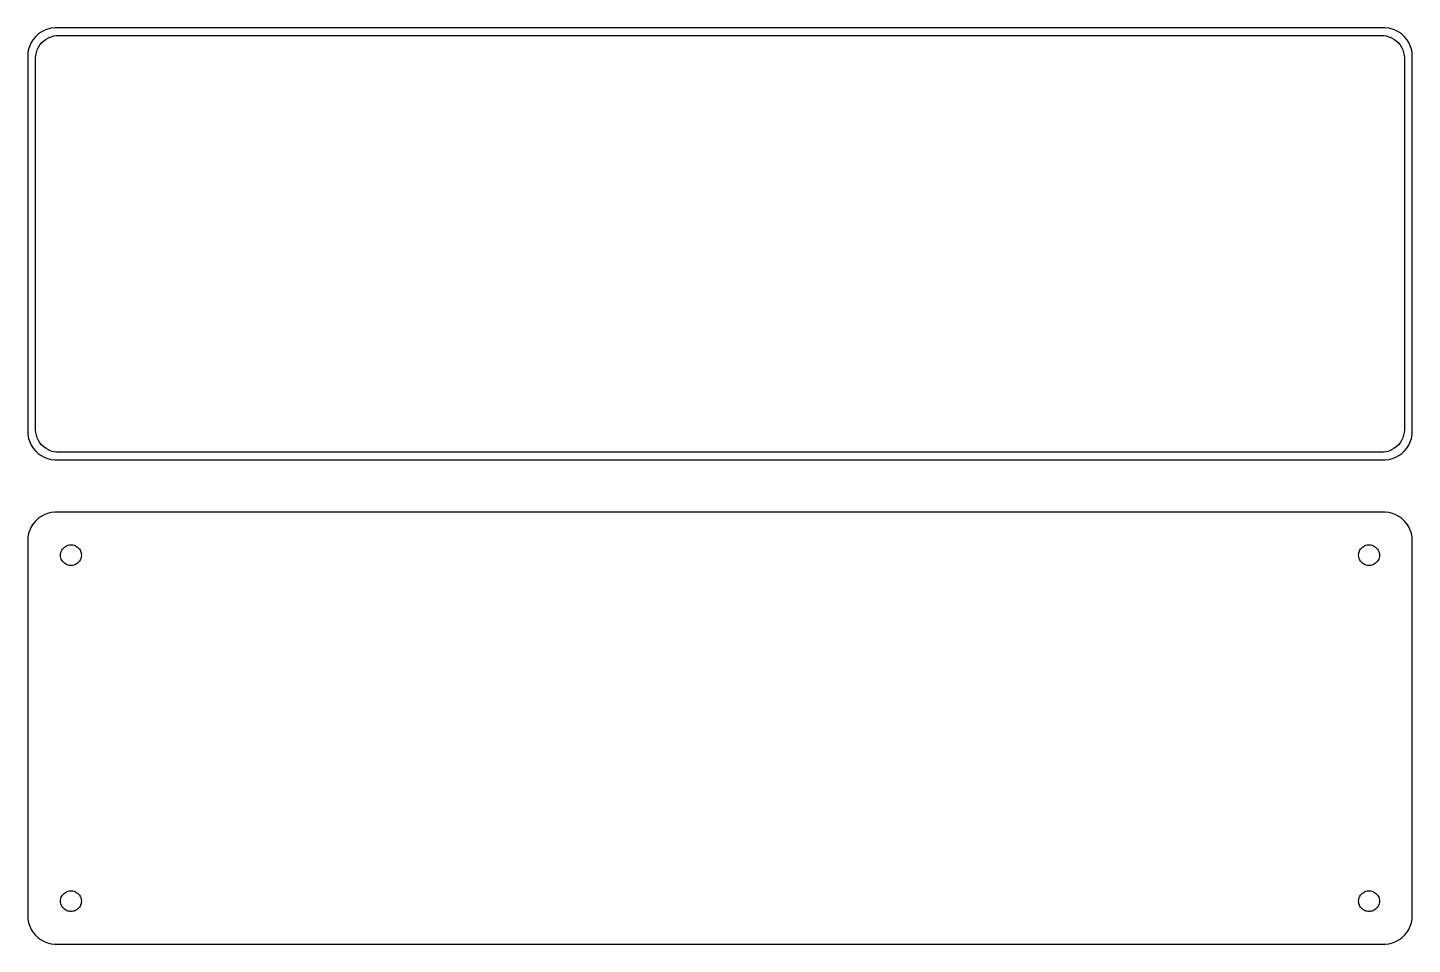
# Model space of a CAD drawing. Header units: metres. Extents: x -120 to 120, y 47 to 205.
import ezdxf

# ---------------------------------------------------------------- set-up
doc = ezdxf.new("R2010")
doc.units = ezdxf.units.M

msp = doc.modelspace()

# ---------------------------------------------------------------- linework, layer by layer
for p, q in [((-118.187, 204.353), (-118.645, 203.923)), ((-117.679, 204.722), (-118.187, 204.353)), ((-117.129, 205.024), (-117.679, 204.722)), ((-116.545, 205.255), (-117.129, 205.024)), ((-115.937, 205.411), (-116.545, 205.255)), ((-115.946, 203.93), (-115.475, 204.051)), ((-115.314, 205.49), (-115.937, 205.411)), ((-115.475, 204.051), (-114.993, 204.112)), ((115.314, 205.49), (-115.314, 205.49)), ((-114.993, 204.112), (114.993, 204.112)), ((114.993, 204.112), (115.475, 204.051)), ((115.937, 205.411), (115.314, 205.49)), ((115.475, 204.051), (115.946, 203.93)), ((116.545, 205.255), (115.937, 205.411)), ((117.129, 205.024), (116.545, 205.255)), ((117.679, 204.722), (117.129, 205.024)), ((118.187, 204.353), (117.679, 204.722)), ((118.645, 203.923), (118.187, 204.353)), ((-119.843, 201.743), (-119.961, 201.127)), ((-119.649, 202.341), (-119.843, 201.743)), ((-119.382, 202.909), (-119.649, 202.341)), ((-119.045, 203.439), (-119.382, 202.909)), ((-118.645, 203.923), (-119.045, 203.439)), ((-118.498, 201.212), (-118.348, 201.674)), ((-118.348, 201.674), (-118.141, 202.114)), ((-118.141, 202.114), (-117.88, 202.524)), ((-117.88, 202.524), (-117.571, 202.899)), ((-117.571, 202.899), (-117.216, 203.231)), ((-117.216, 203.231), (-116.823, 203.517)), ((-116.823, 203.517), (-116.398, 203.751)), ((-116.398, 203.751), (-115.946, 203.93)), ((115.946, 203.93), (116.398, 203.751)), ((116.398, 203.751), (116.823, 203.517)), ((116.823, 203.517), (117.216, 203.231)), ((117.216, 203.231), (117.571, 202.899)), ((117.571, 202.899), (117.88, 202.524)), ((117.88, 202.524), (118.141, 202.114)), ((118.141, 202.114), (118.348, 201.674)), ((118.348, 201.674), (118.498, 201.212)), ((119.045, 203.439), (118.645, 203.923)), ((119.382, 202.909), (119.045, 203.439)), ((119.649, 202.341), (119.382, 202.909)), ((119.843, 201.743), (119.649, 202.341)), ((119.961, 201.127), (119.843, 201.743)), ((-119.961, 201.127), (-120, 200.5)), ((-120, 200.5), (-120, 135.5)), ((-118.619, 200.25), (-118.589, 200.735)), ((-118.619, 135.75), (-118.619, 200.25)), ((-118.589, 200.735), (-118.498, 201.212)), ((118.498, 201.212), (118.589, 200.735)), ((118.589, 200.735), (118.619, 200.25)), ((118.619, 200.25), (118.619, 135.75)), ((120, 200.5), (119.961, 201.127)), ((120, 135.5), (120, 200.5)), ((-120, 135.5), (-119.961, 134.873)), ((-119.961, 134.873), (-119.843, 134.257)), ((-118.589, 135.265), (-118.619, 135.75)), ((-118.498, 134.788), (-118.589, 135.265)), ((-118.348, 134.326), (-118.498, 134.788)), ((118.498, 134.788), (118.348, 134.326)), ((118.589, 135.265), (118.498, 134.788)), ((118.619, 135.75), (118.589, 135.265)), ((119.843, 134.257), (119.961, 134.873)), ((119.961, 134.873), (120, 135.5)), ((-119.843, 134.257), (-119.649, 133.659)), ((-119.649, 133.659), (-119.382, 133.091)), ((-119.382, 133.091), (-119.045, 132.561)), ((-119.045, 132.561), (-118.645, 132.077)), ((-118.645, 132.077), (-118.187, 131.647)), ((-118.141, 133.886), (-118.348, 134.326)), ((-117.88, 133.476), (-118.141, 133.886)), ((-117.571, 133.101), (-117.88, 133.476)), ((-117.216, 132.769), (-117.571, 133.101)), ((-116.823, 132.483), (-117.216, 132.769)), ((-116.398, 132.249), (-116.823, 132.483)), ((-115.946, 132.07), (-116.398, 132.249)), ((-115.475, 131.949), (-115.946, 132.07)), ((115.946, 132.07), (115.475, 131.949)), ((116.398, 132.249), (115.946, 132.07)), ((116.823, 132.483), (116.398, 132.249)), ((117.216, 132.769), (116.823, 132.483)), ((117.571, 133.101), (117.216, 132.769)), ((117.88, 133.476), (117.571, 133.101)), ((118.141, 133.886), (117.88, 133.476)), ((118.348, 134.326), (118.141, 133.886)), ((118.187, 131.647), (118.645, 132.077)), ((118.645, 132.077), (119.045, 132.561)), ((119.045, 132.561), (119.382, 133.091)), ((119.382, 133.091), (119.649, 133.659)), ((119.649, 133.659), (119.843, 134.257)), ((-118.187, 131.647), (-117.679, 131.278)), ((-117.679, 131.278), (-117.129, 130.976)), ((-117.129, 130.976), (-116.545, 130.745)), ((-116.545, 130.745), (-115.937, 130.589)), ((-115.937, 130.589), (-115.314, 130.51)), ((-114.993, 131.888), (-115.475, 131.949)), ((-115.314, 130.51), (115.314, 130.51)), ((114.993, 131.888), (-114.993, 131.888)), ((115.475, 131.949), (114.993, 131.888)), ((115.314, 130.51), (115.937, 130.589)), ((115.937, 130.589), (116.545, 130.745)), ((116.545, 130.745), (117.129, 130.976)), ((117.129, 130.976), (117.679, 131.278)), ((117.679, 131.278), (118.187, 131.647)), ((-118.187, 120.353), (-118.645, 119.923)), ((-117.679, 120.722), (-118.187, 120.353)), ((-117.129, 121.024), (-117.679, 120.722)), ((-116.545, 121.255), (-117.129, 121.024)), ((-115.937, 121.411), (-116.545, 121.255)), ((-115.314, 121.49), (-115.937, 121.411)), ((115.314, 121.49), (-115.314, 121.49)), ((115.937, 121.411), (115.314, 121.49)), ((116.545, 121.255), (115.937, 121.411)), ((117.129, 121.024), (116.545, 121.255)), ((117.679, 120.722), (117.129, 121.024)), ((118.187, 120.353), (117.679, 120.722)), ((118.645, 119.923), (118.187, 120.353)), ((-119.843, 117.743), (-119.961, 117.127)), ((-119.649, 118.341), (-119.843, 117.743)), ((-119.382, 118.909), (-119.649, 118.341)), ((-119.045, 119.439), (-119.382, 118.909)), ((-118.645, 119.923), (-119.045, 119.439)), ((119.045, 119.439), (118.645, 119.923)), ((119.382, 118.909), (119.045, 119.439)), ((119.649, 118.341), (119.382, 118.909)), ((119.843, 117.743), (119.649, 118.341)), ((119.961, 117.127), (119.843, 117.743)), ((-119.961, 117.127), (-120, 116.5)), ((-120, 116.5), (-120, 51.5)), ((-113.956, 115.058), (-113.812, 115.232)), ((-113.812, 115.232), (-113.647, 115.387)), ((-113.647, 115.387), (-113.464, 115.52)), ((-113.464, 115.52), (-113.266, 115.629)), ((-113.266, 115.629), (-113.056, 115.712)), ((-113.056, 115.712), (-112.837, 115.768)), ((-112.837, 115.768), (-112.613, 115.796)), ((-112.613, 115.796), (-112.387, 115.796)), ((-112.387, 115.796), (-112.163, 115.768)), ((-112.163, 115.768), (-111.944, 115.712)), ((-111.944, 115.712), (-111.734, 115.629)), ((-111.734, 115.629), (-111.536, 115.52)), ((-111.536, 115.52), (-111.353, 115.387)), ((-111.353, 115.387), (-111.188, 115.232)), ((-111.188, 115.232), (-111.044, 115.058)), ((111.044, 115.058), (111.188, 115.232)), ((111.188, 115.232), (111.353, 115.387)), ((111.353, 115.387), (111.536, 115.52)), ((111.536, 115.52), (111.734, 115.629)), ((111.734, 115.629), (111.944, 115.712)), ((111.944, 115.712), (112.163, 115.768)), ((112.163, 115.768), (112.387, 115.796)), ((112.387, 115.796), (112.613, 115.796)), ((112.613, 115.796), (112.837, 115.768)), ((112.837, 115.768), (113.056, 115.712)), ((113.056, 115.712), (113.266, 115.629)), ((113.266, 115.629), (113.464, 115.52)), ((113.464, 115.52), (113.647, 115.387)), ((113.647, 115.387), (113.812, 115.232)), ((113.812, 115.232), (113.956, 115.058)), ((120, 116.5), (119.961, 117.127)), ((120, 51.5), (120, 116.5)), ((-114.3, 114), (-114.286, 114.226)), ((-114.286, 113.774), (-114.3, 114)), ((-114.286, 114.226), (-114.243, 114.448)), ((-114.243, 113.552), (-114.286, 113.774)), ((-114.243, 114.448), (-114.174, 114.663)), ((-114.174, 113.337), (-114.243, 113.552)), ((-114.174, 114.663), (-114.077, 114.867)), ((-114.077, 113.133), (-114.174, 113.337)), ((-114.077, 114.867), (-113.956, 115.058)), ((-113.956, 112.942), (-114.077, 113.133)), ((-113.812, 112.768), (-113.956, 112.942)), ((-111.044, 112.942), (-111.188, 112.768)), ((-111.044, 115.058), (-110.923, 114.867)), ((-110.923, 113.133), (-111.044, 112.942)), ((-110.923, 114.867), (-110.826, 114.663)), ((-110.826, 113.337), (-110.923, 113.133)), ((-110.826, 114.663), (-110.757, 114.448)), ((-110.757, 113.552), (-110.826, 113.337)), ((-110.757, 114.448), (-110.714, 114.226)), ((-110.714, 113.774), (-110.757, 113.552)), ((-110.714, 114.226), (-110.7, 114)), ((-110.7, 114), (-110.714, 113.774)), ((110.7, 114), (110.714, 114.226)), ((110.714, 113.774), (110.7, 114)), ((110.714, 114.226), (110.757, 114.448)), ((110.757, 113.552), (110.714, 113.774)), ((110.757, 114.448), (110.826, 114.663)), ((110.826, 113.337), (110.757, 113.552)), ((110.826, 114.663), (110.923, 114.867)), ((110.923, 113.133), (110.826, 113.337)), ((110.923, 114.867), (111.044, 115.058)), ((111.044, 112.942), (110.923, 113.133)), ((111.188, 112.768), (111.044, 112.942)), ((113.956, 112.942), (113.812, 112.768)), ((113.956, 115.058), (114.077, 114.867)), ((114.077, 113.133), (113.956, 112.942)), ((114.077, 114.867), (114.174, 114.663)), ((114.174, 113.337), (114.077, 113.133)), ((114.174, 114.663), (114.243, 114.448)), ((114.243, 113.552), (114.174, 113.337)), ((114.243, 114.448), (114.286, 114.226)), ((114.286, 113.774), (114.243, 113.552)), ((114.286, 114.226), (114.3, 114)), ((114.3, 114), (114.286, 113.774)), ((-113.647, 112.613), (-113.812, 112.768)), ((-113.464, 112.48), (-113.647, 112.613)), ((-113.266, 112.371), (-113.464, 112.48)), ((-113.056, 112.288), (-113.266, 112.371)), ((-112.837, 112.232), (-113.056, 112.288)), ((-112.613, 112.204), (-112.837, 112.232)), ((-112.387, 112.204), (-112.613, 112.204)), ((-112.163, 112.232), (-112.387, 112.204)), ((-111.944, 112.288), (-112.163, 112.232)), ((-111.734, 112.371), (-111.944, 112.288)), ((-111.536, 112.48), (-111.734, 112.371)), ((-111.353, 112.613), (-111.536, 112.48)), ((-111.188, 112.768), (-111.353, 112.613)), ((111.353, 112.613), (111.188, 112.768)), ((111.536, 112.48), (111.353, 112.613)), ((111.734, 112.371), (111.536, 112.48)), ((111.944, 112.288), (111.734, 112.371)), ((112.163, 112.232), (111.944, 112.288)), ((112.387, 112.204), (112.163, 112.232)), ((112.613, 112.204), (112.387, 112.204)), ((112.837, 112.232), (112.613, 112.204)), ((113.056, 112.288), (112.837, 112.232)), ((113.266, 112.371), (113.056, 112.288)), ((113.464, 112.48), (113.266, 112.371)), ((113.647, 112.613), (113.464, 112.48)), ((113.812, 112.768), (113.647, 112.613)), ((-113.956, 55.058), (-113.812, 55.2322)), ((-113.812, 55.2322), (-113.647, 55.3869)), ((-113.647, 55.3869), (-113.464, 55.5198)), ((-113.464, 55.5198), (-113.266, 55.6287)), ((-113.266, 55.6287), (-113.056, 55.7119)), ((-113.056, 55.7119), (-112.837, 55.7681)), ((-112.837, 55.7681), (-112.613, 55.7964)), ((-112.613, 55.7964), (-112.387, 55.7964)), ((-112.387, 55.7964), (-112.163, 55.7681)), ((-112.163, 55.7681), (-111.944, 55.7119)), ((-111.944, 55.7119), (-111.734, 55.6287)), ((-111.734, 55.6287), (-111.536, 55.5198)), ((-111.536, 55.5198), (-111.353, 55.3869)), ((-111.353, 55.3869), (-111.188, 55.2322)), ((-111.188, 55.2322), (-111.044, 55.058)), ((111.044, 55.058), (111.188, 55.2322)), ((111.188, 55.2322), (111.353, 55.3869)), ((111.353, 55.3869), (111.536, 55.5198)), ((111.536, 55.5198), (111.734, 55.6287)), ((111.734, 55.6287), (111.944, 55.7119)), ((111.944, 55.7119), (112.163, 55.7681)), ((112.163, 55.7681), (112.387, 55.7964)), ((112.387, 55.7964), (112.613, 55.7964)), ((112.613, 55.7964), (112.837, 55.7681)), ((112.837, 55.7681), (113.056, 55.7119)), ((113.056, 55.7119), (113.266, 55.6287)), ((113.266, 55.6287), (113.464, 55.5198)), ((113.464, 55.5198), (113.647, 55.3869)), ((113.647, 55.3869), (113.812, 55.2322)), ((113.812, 55.2322), (113.956, 55.058)), ((-114.3, 54), (-114.286, 54.2256)), ((-114.286, 53.7744), (-114.3, 54)), ((-114.286, 54.2256), (-114.243, 54.4476)), ((-114.243, 53.5524), (-114.286, 53.7744)), ((-114.243, 54.4476), (-114.174, 54.6626)), ((-114.174, 53.3374), (-114.243, 53.5524)), ((-114.174, 54.6626), (-114.077, 54.8672)), ((-114.077, 53.1328), (-114.174, 53.3374)), ((-114.077, 54.8672), (-113.956, 55.058)), ((-113.956, 52.942), (-114.077, 53.1328)), ((-113.812, 52.7678), (-113.956, 52.942)), ((-111.044, 52.942), (-111.188, 52.7678)), ((-111.044, 55.058), (-110.923, 54.8672)), ((-110.923, 53.1328), (-111.044, 52.942)), ((-110.923, 54.8672), (-110.826, 54.6626)), ((-110.826, 53.3374), (-110.923, 53.1328)), ((-110.826, 54.6626), (-110.757, 54.4476)), ((-110.757, 53.5524), (-110.826, 53.3374)), ((-110.757, 54.4476), (-110.714, 54.2256)), ((-110.714, 53.7744), (-110.757, 53.5524)), ((-110.714, 54.2256), (-110.7, 54)), ((-110.7, 54), (-110.714, 53.7744)), ((110.7, 54), (110.714, 54.2256)), ((110.714, 53.7744), (110.7, 54)), ((110.714, 54.2256), (110.757, 54.4476)), ((110.757, 53.5524), (110.714, 53.7744)), ((110.757, 54.4476), (110.826, 54.6626)), ((110.826, 53.3374), (110.757, 53.5524)), ((110.826, 54.6626), (110.923, 54.8672)), ((110.923, 53.1328), (110.826, 53.3374)), ((110.923, 54.8672), (111.044, 55.058)), ((111.044, 52.942), (110.923, 53.1328)), ((111.188, 52.7678), (111.044, 52.942)), ((113.956, 52.942), (113.812, 52.7678)), ((113.956, 55.058), (114.077, 54.8672)), ((114.077, 53.1328), (113.956, 52.942)), ((114.077, 54.8672), (114.174, 54.6626)), ((114.174, 53.3374), (114.077, 53.1328)), ((114.174, 54.6626), (114.243, 54.4476)), ((114.243, 53.5524), (114.174, 53.3374)), ((114.243, 54.4476), (114.286, 54.2256)), ((114.286, 53.7744), (114.243, 53.5524)), ((114.286, 54.2256), (114.3, 54)), ((114.3, 54), (114.286, 53.7744)), ((-120, 51.5), (-119.961, 50.8733)), ((-119.961, 50.8733), (-119.843, 50.2566)), ((-113.647, 52.6131), (-113.812, 52.7678)), ((-113.464, 52.4802), (-113.647, 52.6131)), ((-113.266, 52.3713), (-113.464, 52.4802)), ((-113.056, 52.2881), (-113.266, 52.3713)), ((-112.837, 52.2319), (-113.056, 52.2881)), ((-112.613, 52.2036), (-112.837, 52.2319)), ((-112.387, 52.2036), (-112.613, 52.2036)), ((-112.163, 52.2319), (-112.387, 52.2036)), ((-111.944, 52.2881), (-112.163, 52.2319)), ((-111.734, 52.3713), (-111.944, 52.2881)), ((-111.536, 52.4802), (-111.734, 52.3713)), ((-111.353, 52.6131), (-111.536, 52.4802)), ((-111.188, 52.7678), (-111.353, 52.6131)), ((111.353, 52.6131), (111.188, 52.7678)), ((111.536, 52.4802), (111.353, 52.6131)), ((111.734, 52.3713), (111.536, 52.4802)), ((111.944, 52.2881), (111.734, 52.3713)), ((112.163, 52.2319), (111.944, 52.2881)), ((112.387, 52.2036), (112.163, 52.2319)), ((112.613, 52.2036), (112.387, 52.2036)), ((112.837, 52.2319), (112.613, 52.2036)), ((113.056, 52.2881), (112.837, 52.2319)), ((113.266, 52.3713), (113.056, 52.2881)), ((113.464, 52.4802), (113.266, 52.3713)), ((113.647, 52.6131), (113.464, 52.4802)), ((113.812, 52.7678), (113.647, 52.6131)), ((119.843, 50.2566), (119.961, 50.8733)), ((119.961, 50.8733), (120, 51.5)), ((-119.843, 50.2566), (-119.649, 49.6594)), ((-119.649, 49.6594), (-119.382, 49.0912)), ((-119.382, 49.0912), (-119.045, 48.5611)), ((-119.045, 48.5611), (-118.645, 48.0773)), ((-118.645, 48.0773), (-118.187, 47.6474)), ((118.187, 47.6474), (118.645, 48.0773)), ((118.645, 48.0773), (119.045, 48.5611)), ((119.045, 48.5611), (119.382, 49.0912)), ((119.382, 49.0912), (119.649, 49.6594)), ((119.649, 49.6594), (119.843, 50.2566)), ((-118.187, 47.6474), (-117.679, 47.2784)), ((-117.679, 47.2784), (-117.129, 46.9759)), ((-117.129, 46.9759), (-116.545, 46.7447)), ((-116.545, 46.7447), (-115.937, 46.5886)), ((-115.937, 46.5886), (-115.314, 46.5099)), ((-115.314, 46.5099), (115.314, 46.5099)), ((115.314, 46.5099), (115.937, 46.5886)), ((115.937, 46.5886), (116.545, 46.7447)), ((116.545, 46.7447), (117.129, 46.9759)), ((117.129, 46.9759), (117.679, 47.2784)), ((117.679, 47.2784), (118.187, 47.6474))]:
    msp.add_line(p, q)

doc.saveas('drawing.dxf')
